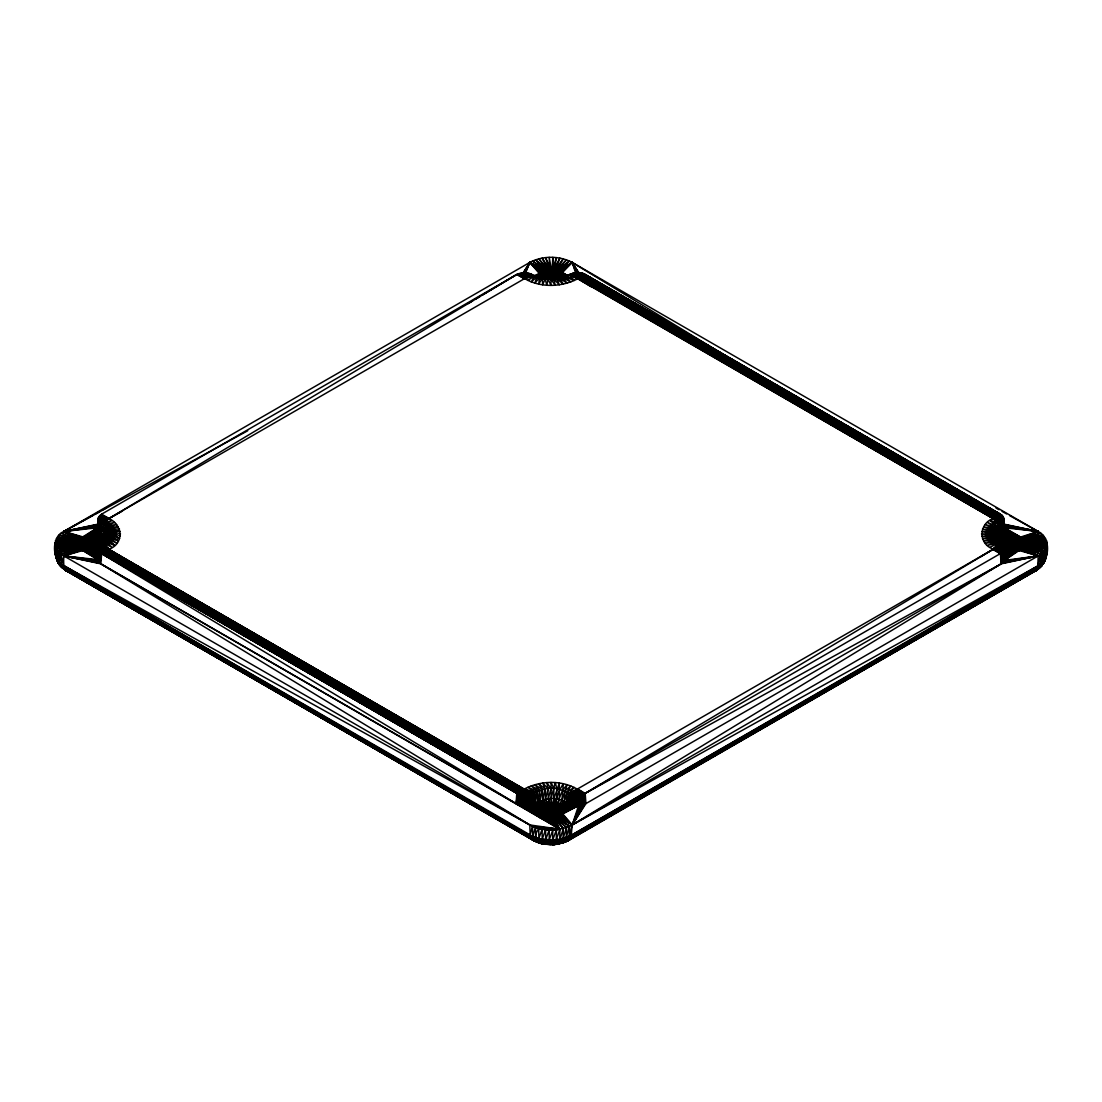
<?xml version="1.0" encoding="UTF-8"?>
<svg xmlns="http://www.w3.org/2000/svg" width="1102" height="1102" viewBox="0 0 1102 1102"><rect width="100%" height="100%" fill="white"/><g stroke="black" fill="none" stroke-linecap="round" stroke-linejoin="round"><path stroke-width="1.5" d="M55.555 555.009C54.342 546.358 54.26 535.558 63.82 531.467L529.814 262.414C542.763 255.609 559.237 255.609 572.186 262.414L1038.18 531.467C1050.592 537.445 1049.862 557.392 1040.756 565.588L1037.395 569.679L567.31 840.964L559.279 843.154L560.064 839.159L570.96 835.495L1038.745 565.422L1044.214 560.505L1046.239 555.022L1045.192 557.405M562.957 277.649C564.94 264.246 537.39 264.108 539.043 277.415M1005.093 546.702C1003.385 534.415 1025.576 533.34 1028.965 543.272L1046.9 544.732L1044.31 550.793L1040.577 554.361L1037.877 565.863L572.186 824.957L563.287 828.497L552.805 829.999L552.584 839.958L540.145 838.787L531.522 835.743L64.123 565.863C55.596 561.868 53.24 551.386 55.1 542.652L73.035 543.272C76.451 533.354 98.533 534.401 96.962 546.688M103.726 544.801L96.962 544.112C93.518 552.887 77.691 552.86 73.214 544.939L55.541 546.812L57.69 550.793L63.82 555.918L100.861 563.852L516.067 803.578L520.723 805.231L543.617 818.18L548.837 819.544L554.568 819.337L559.912 829.241L556.317 839.628L556.4 829.737L552.777 839.876L559.788 839.132L559.912 829.241C549.788 830.936 538.919 829.958 529.814 824.957L100.861 563.852C94.758 560.16 96.218 549.306 101.053 545.063L524.221 789.087C540.214 780.615 561.125 779.817 577.131 789.073L577.2 805.603L562.957 812.312L562.957 815.728M95.929 548.796L95.929 540.848L108.299 540.448L106.343 537.39L99.428 532.307L97.472 529.359L98.643 517.32L101.604 514.166L516.81 274.453L524.772 272.607L524.759 278.682C540.779 287.98 561.745 287.209 577.779 278.737L993.095 518.587L1001.704 522.183L1002.572 532.307L1010.796 537.776L1012.077 548.507L1010.63 550.738M552.584 839.958C554.402 845.813 548.369 845.633 550.05 839.972M524.772 272.607C537.101 275.266 549.195 283.131 562.392 277.718C569.335 274.481 577.613 269.99 585.19 274.453L1000.396 514.166C1010.796 521.962 990.409 525.255 991.993 533.905C991.883 540.655 998.894 542.955 1002.875 546.923C1004.115 552.047 1007.366 560.629 1001.139 563.852L585.19 793.357C576.525 798.578 567.847 791.691 559.678 789.404C546.688 784.693 535.71 794.129 523.519 795.189L98.45 549.774L101.604 553.645L517.747 793.839L517.1 804.102L541.564 816.995L523.422 805.562L523.519 795.189L98.409 549.044L97.403 559.609L63.82 555.918L61.767 564.32L61.423 554.361L75.57 547.956L59.37 552.639L58.53 563.191L64.949 569.927L533.354 840.399L537.225 841.928L538.286 841.349M560.064 839.159L563.287 828.497L555.918 819.048L566.497 827.533L566.276 837.437L569.472 826.348L557.199 818.648L566.497 827.533L563.122 838.402L563.287 828.497L554.568 819.337L559.472 817.629L569.472 826.348L569.211 836.28L572.186 824.957L1001.139 563.852L1001.236 553.108L1003.027 551.193L1003.495 548.328L992.971 548.989C978.163 543.947 978.686 523.615 993.095 518.587M555.119 839.807L554.485 844.476L544.085 844.036L542.542 839.269M1000.947 522.761L1001.732 532.941L1010.796 537.776L1010.796 548.892L1009.611 538.244L1000.781 533.506L1000.065 523.285L992.971 518.822L1000.947 522.761L1000.781 533.506L1008.523 538.795L1009.611 549.375L1017.725 547.914L1024.392 549.375L1024.392 538.244L1038.18 531.467L1009.597 515.598M1045.95 557.281L1045.784 554.402M1028.441 546.399L1028.441 541.633L1046.459 540.572L1046.39 555.642L1042.809 564.169M532.597 793.178L533.368 803.372L541.564 808.469L542.528 818.965L544.801 817.932L543.617 807.284L535.393 802.228L534.718 791.994L524.8 789.115L532.597 793.178L532.376 803.923L540.751 809.157L541.33 816.61M557.612 839.545C560.257 846.749 545.022 846.253 547.515 839.862M1002.751 523.863L1038.18 531.467L1020.562 537.087L1004.597 527.762L1003.357 517.32L579.735 272.745L1003.55 518.036L1004.638 528.561L1003.288 531.619L997.09 535.985L993.701 540.448L992.682 530.53L982.488 529.112L992.158 532.211L992.654 538.768L992.158 535.613L981.744 536.316L992.682 537.294L982.488 538.699L993.536 538.919L983.714 541.027L994.734 540.476L985.395 543.231L996.222 541.95L987.516 545.325L998.013 543.314L992.985 549.361L577.241 789.128L574.734 795.01L574.473 805.383L562.433 810.673L562.433 817.037M1032.395 571.525L1035.921 570.657L1038.745 565.422L1037.795 568.949L1035.288 571.07L569.293 840.11L566.084 840.991L568.398 840.606L570.946 838.498L572.186 824.957L584.9 804.102L585.19 793.357L992.985 549.361L1001.952 552.501L1002.848 562.612L1038.18 555.918L1040.577 554.361L1027.257 547.267C1021.141 552.212 1008.234 552.364 1005.038 544.112L994.899 542.349M561.924 817.836L561.924 809.887L573.164 805.135L573.536 794.79L577.131 789.073L579.735 795.079L579.941 805.452L572.186 824.957L559.472 817.629L562.957 813.152L578.578 805.562L585.933 803.578L1001.139 563.852L1038.18 555.918L1037.795 566.883L571.786 835.936C558.976 842.41 543.024 842.41 530.214 835.936L64.205 566.883L58.131 561.662L55.871 556.634M1046.321 543.961L1046.459 540.572L1028.786 542.446L1028.786 545.628M58.048 560.835L57.69 550.793L74.068 546.523L56.395 548.837L55.968 556.882L55.541 546.812L73.558 545.752L56.395 548.837L56.822 558.879L57.69 550.793L74.743 547.267L59.37 552.639L59.742 562.64L61.423 554.361L76.534 548.576L63.82 555.918L97.982 561.166L99.442 551.868L518.78 794.266L518.229 804.556L541.564 816.995L519.441 804.942L519.882 794.611L98.973 551.193L97.623 560.408L63.82 555.918C63.723 559.706 62.332 572.792 69.578 571.277M562.447 838.65L561.262 843.14L557.557 843.526M561.249 816.307L572.186 824.957L583.771 804.556L584.253 793.839L577.779 789.087L585.19 793.357L585.933 803.578L572.186 824.957L560.436 816.995M553.163 819.544L559.912 829.241L529.814 824.957L63.82 555.918L82.843 550.49L97.403 559.609L98.643 550.49L521.053 794.886L520.723 805.231C534.828 806.692 547.281 793.578 561.91 800.41L567.158 784.707C558.783 793.302 556.042 806.829 558.383 818.414L558.383 807.284L564.348 801.237L567.282 791.994L574.114 787.393L569.403 793.178L566.607 802.228L559.472 807.835L559.472 818.965L557.199 817.932L557.199 806.816L561.91 800.41L563.315 783.729C556.868 793.468 553.727 805.603 554.568 817.257L556.482 819.599M562.227 816.692L561.924 809.887L571.91 804.818L572.393 794.487L577.131 789.073L578.481 795.189L578.578 805.562L572.186 824.957L561.924 815.576M1019.006 551.207L1016.278 536.784L1004.528 529.359L1003.495 519.483L575.974 272.662L1003.247 520.199L1004.266 530.131L1014.846 536.881L1014.391 551.248L1019.006 551.207L1019.157 536.881L1004.638 528.561L1003.357 517.32L580.947 272.938L1003.027 516.618L1004.597 527.762L1038.18 531.467L1025.466 538.795L1025.466 549.926L1024.392 538.244M564.734 838.016C563.618 849.904 538.327 841.956 531.522 839.145L530.214 835.936L529.814 824.957L64.123 565.863L63.751 566.483C63.145 568.439 67.208 571.759 66.079 570.657L534.525 841.033M87.953 550.201L87.154 536.881L97.362 528.561L98.657 522.527M583.771 804.556L583.22 794.266L577.393 789.156L579.735 795.079L578.578 805.562L562.957 812.312L561.924 809.887L570.726 804.405L571.304 794.115L577.131 789.073L574.473 805.383L561.924 809.887C556.634 802.917 536.151 804.57 540.076 815.576L522.059 805.452L522.265 795.079L98.45 549.774L97.362 558.824L82.843 550.49M566.938 837.286L565.643 841.584L563.714 841.349M562.433 814.791L572.186 824.957L582.559 804.942L583.22 794.266L577.544 789.156L584.253 793.839L584.9 804.102M122.226 557.295L108.96 549.319C129.32 541.55 118.796 513.67 98.45 518.036L97.403 527.762L85.722 536.784L85.791 551.165L83.242 551.193L81.438 537.087L63.82 531.467L92.403 515.598M98.643 549.085L97.472 558.025L84.275 550.601L97.362 558.824L98.505 548.328L526.026 795.148L526.164 805.534L539.043 813.152L524.8 805.603L524.772 795.203L98.505 548.328L97.734 557.24L85.722 550.601L97.472 558.025M562.791 814.667L562.791 811.485L575.836 805.534L575.974 795.148L577.241 789.128L570.313 793.674L569.624 803.923L561.924 809.887M569.018 836.446L567.902 840.385L564.472 842.327M1009.611 549.375L1009.611 538.244L1001.732 532.941L1001.704 522.183L571.304 273.695L992.985 518.45L570.313 274.136L577.338 278.668L569.403 274.646L574.114 280.418L564.927 276.864L570.767 281.892L562.392 277.718L567.158 283.118L559.678 278.407L563.315 284.082L556.854 278.902L559.306 284.784L553.948 279.205L555.188 285.211L551 279.302L551 285.363L548.052 279.205L546.812 285.211L545.146 278.902L542.694 284.784L542.322 278.407L538.685 284.082L539.608 277.718L534.842 283.118L537.073 276.864L531.233 281.892L534.718 275.831L524.869 278.737L516.81 274.453L108.891 518.615L98.409 518.767L99.648 521.563L101.935 523.285L111.949 520.571L103.987 524.511L101.219 533.506L92.389 538.244L93.477 549.926L93.477 538.795L101.219 533.506L101.935 523.285L108.96 518.78L98.505 519.483L97.362 528.561L85.722 536.784L87.154 548.011L89.606 550.421M97.623 560.408L98.643 550.49L522.265 795.079L520.723 805.231L540.751 816.307L522.059 805.452L523.519 795.189L517.747 793.839L516.067 803.578L101.604 553.645L100.861 563.852L559.912 829.241L549.195 829.999L545.683 839.628L545.6 829.737L559.912 829.241L551.73 819.64M516.067 803.578L516.81 793.357L100.048 552.501L98.491 561.91L63.82 555.918L77.608 549.14M247.73 430.744L63.82 531.467L76.534 538.795L76.534 549.926L75.57 539.429L63.82 531.467L97.982 526.205L98.643 517.32L108.891 518.615L98.505 519.483L97.472 529.359L88.559 537.087L88.559 548.217L90.075 550.49M567.31 840.964L570.078 838.98L570.96 835.495M561.249 817.105L561.249 809.157L568.632 803.372L569.403 793.178L577.131 789.073M90.901 550.173L88.559 548.217L87.154 536.881L97.472 529.359L98.753 520.199L108.96 518.78L101.053 522.761L100.268 532.941L91.204 537.776L91.204 548.892L92.389 549.375L92.389 538.244M581.277 805.231L582.118 794.611L577.393 789.156L580.947 794.886L581.277 805.231L572.186 824.957L562.791 813.979L578.578 805.562L571.91 804.818L561.91 800.41M1007.338 547.57L1006.746 540.118L997.09 535.985L996.222 525.861L990.051 520.571L998.013 524.511L997.09 535.985L1006.071 540.848L1006.553 548.273M80.088 549.994L63.82 555.918L99.951 563.26L100.764 553.108L99.152 562.612L63.82 555.918L78.807 549.609M76.534 538.795L77.608 549.375L84.275 547.914L91.204 548.892L89.923 537.377L99.428 532.307L100.296 522.183L108.96 518.78L99.125 520.888L97.734 530.131L89.923 537.377L89.923 548.507L92.141 550.917M537.776 841.859L535.076 841.157L65.059 569.458C55.954 564.706 54.645 553.934 55.1 544.732L73.035 544.112L73.214 544.939L55.1 544.732M99.152 562.612L100.048 552.501L518.78 794.266L517.1 804.102L559.912 829.241L542.088 829.241L538.878 838.402L538.713 828.497L559.912 829.241L550.27 819.64M1040.384 564.293L1039.971 566.593L1036.775 569.954M55.527 554.843L55.706 553.094M540.559 817.312L540.076 809.887L531.274 804.405L530.696 794.115L101.053 545.063C111.715 541.867 112.817 527.004 101.935 523.285L100.268 532.941L89.923 537.377L98.712 531.619L99.648 521.563L108.96 518.78M95.736 548.589L95.254 540.118L106.343 537.39L107.266 527.335L116.605 524.58L105.778 525.861L103.189 534.677L94.428 539.429L94.428 548.961L93.477 538.795L103.189 534.677L103.987 524.511L114.484 522.486L105.778 525.861L104.91 535.985L95.254 540.118L95.254 548.052M1041.845 563.094L1040.316 567.296L1036.555 569.321M99.249 523.863L63.82 531.467L78.807 537.776L78.807 548.892L77.608 538.244L63.82 531.467L97.623 526.976L98.45 518.036M98.491 561.91L99.442 551.868L519.882 794.611L518.229 804.556M579.941 805.452L580.947 794.886M1043.126 561.827L1041.514 566.111L1037.561 568.329M89.923 537.377L98.147 530.888L99.125 520.888M95.02 547.859L94.428 539.429L104.91 535.985L107.266 527.335L118.286 526.797L108.464 528.891L107.473 538.892L95.929 540.848L96.218 547.653M97.982 561.166L98.973 551.193L521.053 794.886L519.441 804.942M1044.214 560.505L1042.093 563.935M98.753 520.199L97.734 530.131L88.559 537.087L89.923 548.507L92.169 550.215M98.643 551.703L98.147 556.482L87.154 550.49L97.734 557.24L98.574 549.223M1045.095 559.127L1044.255 562.24L1040.426 567.117M97.982 526.205L98.643 519.813M1044.489 561.579L1045.77 557.708M97.623 526.976L98.643 517.32L108.905 518.698L100.048 515.309L108.933 518.519L122.57 510.984M109.139 538.768L109.842 532.211L119.512 538.699L110.007 533.905L109.291 538.795M1046.473 554.816L1044.916 560.877L1037.602 567.833L571.607 836.873C559.458 844.063 542.57 844.063 530.393 836.873L63.875 567.241L59.412 563.742L57.111 559.472M1046.501 553.342L1045.702 558.714M109.497 538.85L110.007 533.905L118.286 541.027L109.318 537.294L116.605 543.231L108.464 538.919L114.484 545.325L105.778 541.95L96.439 541.633L96.439 546.399M1006.746 548.052L1006.746 540.118L998.811 534.677L1000.065 523.285L993.067 518.739L1001.704 522.183L572.393 273.324L1002.352 521.563L1003.288 531.619L1012.077 537.377L1013.441 548.217L1012.559 550.394M533.368 803.372L543.617 807.284L543.617 818.414L542.528 807.835L533.368 803.372L534.718 791.994L527.886 787.393L537.073 790.961L537.652 801.237L544.801 806.816L546.082 817.546L544.278 819.392M550.215 844.614L545.49 843.733L545.008 839.628M578.481 795.189L577.2 805.603L562.791 811.485L562.833 814.901M539.567 814.791L523.422 805.562L524.772 795.203L98.409 549.044M577.228 795.203L575.836 805.534L562.433 810.673L562.585 815.797M573.164 805.135L574.734 795.01M98.147 530.888L99.648 521.563M571.91 804.818L573.536 794.79M98.712 531.619L100.296 522.183M570.726 804.405L572.393 794.487M1043.429 560.835L1043.208 562.144L1043.856 561.538M1044.434 560.89L1044.668 559.527L1044.076 560.202M1045.357 559.472L1045.44 555.215M99.428 532.307L101.053 522.761M99.951 563.26L101.604 553.645M560.436 816.417L560.436 808.469L568.632 803.372L570.313 793.674M571.304 794.115L569.624 803.923L561.249 809.157L561.731 817.629M109.842 532.211L108.299 540.448L109.318 530.53L120.256 531.495L108.464 528.891L106.343 537.39M567.255 277.332L562.957 275.059L561.249 278.227M1028.965 544.112L1027.257 547.267L1042.63 552.639L1042.258 562.64L1044.31 550.793L1028.441 545.752L1045.605 548.837L1045.178 558.879L1046.459 546.812L1028.965 544.112L1046.9 544.732M60.803 564.692L65.555 570.202L535.668 841.212L67.36 571.346L61.588 567.02L60.5 563.397M530.131 834.917L532.528 826.348L559.912 829.241L548.837 819.544M547.432 819.337L559.912 829.241L535.503 827.533L532.789 836.28L532.528 826.348M83.242 551.193L84.275 547.914L84.275 536.784L97.403 527.762L63.82 531.467L80.088 537.377L81.438 548.217L80.047 550.463M538.713 828.497C531.811 839.159 536.385 844.835 547.281 843.677L547.804 843.953M1046.225 556.276L1046.459 546.812L1028.786 544.939L1045.605 548.837L1043.925 560.808L1044.31 550.793L1027.932 546.523L1042.63 552.639L1040.233 564.32L1040.577 554.361L1026.43 547.956L1038.18 555.918L572.186 824.957M545.6 829.737L542.212 839.132L542.088 829.241M552.805 829.999L549.223 839.876L549.195 829.999M552.295 844.6L552.24 843.856M525.64 272.924L529.814 262.414L543.617 269.205L544.801 279.853L544.801 268.723L535.503 259.852L546.082 268.337L547.432 279.164L546.082 279.467L544.801 268.723L532.528 261.036L543.617 269.205L543.617 278.737M527.266 272.8L524.869 278.737L522.265 272.745L524.607 278.654L518.78 273.544L524.456 278.668L109.015 518.45L100.764 514.717L108.933 518.519L101.604 514.166M1041.514 566.111L1045.509 559.348M552.433 820.219L547.336 820.384L548.837 817.05L548.837 805.934L545.394 799.281L545.146 788.908L542.694 783.026L548.052 788.605C547.295 799.418 551.386 809.529 552.433 820.219L554.981 820.411C549.815 808.744 551.482 794.955 551 782.461L553.948 788.605L553.163 817.05L555.312 818.924M524.924 273.034L529.814 262.414L542.528 269.756L543.451 278.82M1035.288 571.07L1035.963 570.657L1034.64 571.346L1036.982 569.941L565.174 841.749M1040.756 565.588L1041.321 564.389M1042.795 563.439L1041.39 565.932L1037.326 568.687L571.332 837.74C559.086 844.518 542.914 844.518 530.668 837.74L63.875 567.241M1045.688 558.535L1043.043 562.64L1037.795 566.883L571.869 834.917L570.891 836.294M524.635 272.428L529.814 262.414L541.564 270.376L542.391 279.385M557.199 819.282L554.568 817.257L553.163 805.934L551 798.895L555.188 782.599C559.32 794.046 553.948 806.265 557.199 817.932L551.73 816.954L549.884 820.205L550.27 805.824L545.394 799.281L548.052 788.605L546.812 782.599L551 788.509L548.176 798.991L551.73 805.824L551.73 816.954L554.981 820.411M1014.391 551.248L1016.278 547.914L1016.278 536.784L1004.266 530.131L1003.495 519.483L577.228 272.607L1003.591 518.767L1004.528 529.359L1017.725 536.784L1019.157 548.011L1020.576 550.27L1038.18 555.918L1002.049 563.26L1001.236 553.108L993.067 549.292L979.719 557.35M524.029 272.621L529.814 262.414L540.751 271.064L541.33 278.53M523.891 272.153L529.814 262.414L540.076 271.808L540.462 277.745M78.697 550.725L80.088 548.507L80.088 537.377M97.403 527.762L82.843 536.881L82.843 548.011L81.424 550.27L63.82 555.918M528.464 273.02L524.869 278.737L523.519 272.635M523.409 272.401L529.814 262.414L539.567 272.593L539.856 278.503M1041.5 565.174L1038.663 568.632M1044.586 561.51L1041.39 565.932M558.411 843.953L570.478 839.145L563.549 842.424L566.703 841.432M545.71 819.571L547.432 817.257L547.432 806.127L542.68 799.763L542.322 789.404L538.685 783.729L545.146 788.908L542.68 799.763L548.837 805.934L550.27 816.954L547.336 820.384M1043.36 563.577L1043.856 562.929L1039.971 566.593M98.712 555.766L98.147 556.482L88.559 550.297L98.712 555.766L89.923 549.994L98.064 554.347M1013.027 550.325L1014.846 548.011L1013.441 537.087L1003.853 530.888L1002.875 520.888L574.734 272.8L1003.247 520.199L1003.853 530.888L1014.846 536.881L1016.705 551.152L1017.725 547.914L1017.725 536.784L1004.638 528.561L1003.55 518.036L578.481 272.635L1003.591 518.767M545.49 843.733L546.661 843.856M1043.401 563.577L1036.941 569.458L568.673 839.752M529.607 273.324L524.869 278.737L526.026 272.662L524.759 278.682L532.597 274.646M55.954 557.46L58.53 563.191L64.068 567.957L530.393 836.873C543.162 842.686 559.83 843.884 571.786 835.936L1038.359 567.695M77.815 550.904L80.088 548.507L78.807 537.776M79.151 550.614L81.438 548.217L81.438 537.087M562.433 278.944L562.433 272.593L572.186 262.414L741.123 365.258M1011.085 550.642L1013.441 548.217L1013.441 537.087L1003.288 531.619L1002.875 520.888L573.536 273.02L1002.352 521.563L1002.572 532.307L1012.077 537.377L1012.077 548.507L1009.928 550.449M80.515 550.394L82.843 548.011M1039.282 568.26L1041.969 565.519M1025.466 548.576L1038.18 555.918L1004.377 560.408L1003.357 550.49L993.095 549.113L1003.591 549.044L1004.597 559.609L1016.278 550.601L1004.638 558.824L1003.853 556.482L1010.796 549.609L1003.95 554.168M68.062 571.525L69.605 571.525M546.854 818.882L548.837 817.05L551.73 816.954M561.924 278.172L561.924 271.808L572.186 262.414L578.591 272.401M530.696 273.695L524.869 278.737L531.687 274.136M1003.44 549.099L1004.528 558.025L1013.441 550.297L1004.266 557.24L1003.467 551.344M1002.861 553.466L1008.523 548.576L1002.972 550.931M1003.743 554.086L1009.611 549.14L1003.04 553.562M77.732 550.477L80.088 548.507M566.703 841.019L566.084 840.991M1036.114 570.147L1039.241 567.048L1038.415 567.282M1040.743 566.731L570.602 837.754M1037.395 569.679L1040.316 567.296M569.734 839.49L570.368 838.402M1010.796 549.609L1003.288 555.766L1003.853 556.482L1012.077 549.994L1004.266 557.24L1003.426 549.223M544.953 819.254L548.837 817.05L547.432 806.127L540.09 800.41L539.608 790.093L534.842 784.707L542.322 789.404L540.09 800.41L546.082 806.43L547.432 817.257L544.801 817.932L544.801 806.816L535.393 802.228L537.073 790.961L531.233 785.933L539.608 790.093L537.652 801.237L546.082 806.43L546.082 817.546L543.727 819.296M561.249 279.013L561.249 271.064L572.186 262.414L578.109 272.153M557.199 806.816L564.348 801.237L564.927 790.961L570.767 785.933L567.282 791.994L566.607 802.228L558.383 807.284L559.472 818.965M1004.528 558.025L1014.846 550.49L1004.638 558.824L1003.495 548.328L993.095 549.113L1003.55 549.774L1004.377 560.408L1017.725 550.601L1004.597 559.609M1036.472 570.106L1038.952 568.425M1038.483 568.908L1034.64 571.346M1003.357 552.116L1008.523 548.576M560.436 278.324L560.436 270.376L572.186 262.414L577.971 272.621M527.886 280.418L534.718 275.831M1004.377 560.408L1019.157 550.49L1038.18 555.918L1003.509 561.91L1002.558 551.868L993.109 549.209L1003.357 550.49L1004.018 561.166L1038.18 555.918L1024.392 549.14M559.472 279.536L560.436 278.916M585.19 793.357L1001.236 553.108M1000.065 544.54L992.971 548.989L1003.247 547.611M468.143 303.601L472.565 300.942M475.513 299.179L479.935 296.534M482.883 294.771L516.81 274.453L524.304 278.696M566.235 841.625L569.335 839.944M577.365 272.428L572.186 262.414L559.472 269.756L559.472 279.288M95.406 513.931L99.924 511.424M102.927 509.758L105.944 508.091M567.874 840.826L568.646 840.399M570.946 838.498C558.769 844.917 543.231 844.917 531.054 838.498L64.315 568.604M1003.192 550.325L1007.572 547.956L1003.082 549.43M533.492 276.244L539.209 273.406L529.814 262.414M990.051 547.253L998.013 543.314M1000.947 545.063L992.971 548.989L1002.875 546.923M568.632 803.372L559.472 807.835L560.298 817.918M534.773 276.299L539.043 274.233L539.098 277.663M534.759 277.084L539.043 275.059L540.751 278.227M536.316 277.222L539.209 275.899L536.33 277.07M537.831 838.181L539.195 842.727L542.542 842.823M534.401 276.326L539.043 274.233M1038.112 568.343L570.781 837.052M536.55 278.035L539.567 276.712L536.591 277.842M534.346 277.084L539.043 275.059M1003.991 548.452L1006.746 547.267L1002.159 547.722M554.719 843.677L553.975 843.994L561.51 842.837M101.219 533.506L91.204 537.776L92.389 549.375M1002.848 524.772L1038.18 531.467L1021.912 537.377L1023.193 548.892L1023.193 537.776L1038.18 531.467L1003.688 524.456M563.039 842.341L564.61 841.694M1001.704 545.628L992.971 548.989L1002.352 546.261M540.145 838.787C538.575 842.617 546.151 845.565 539.195 842.727M561.813 843.002L565.285 841.914M562.612 842.961L564.899 842.162M565.436 840.881L566.4 840.564L565.588 840.385M559.279 843.154L560.932 842.699M559.651 843.361L563.315 842.575M1001.993 548.438L1006.746 547.267M558.135 843.898L561.262 843.14M535.6 840.564L536.275 841.17L534.814 840.619L536.412 840.385M98.312 524.456L63.82 531.467L82.843 536.881L84.275 547.914L85.791 551.165M99.152 524.772L63.82 531.467L98.491 525.475M1002.779 547.088L1006.071 546.523L1001.429 546.675M556 844.049L559.127 843.595M556.207 844.201L558.907 843.801M64.123 565.863L530.214 835.936L531.522 835.743L533.106 840.165L541.027 842.961M1034.778 571.07L1035.412 570.271L1033.91 570.271M554.361 844.49L556.593 844.242M557.075 843.664L552.143 844.104M554.113 844.242L556.923 843.939M95.254 540.118L107.473 538.892L109.318 530.53L120.504 533.905M106.605 540.614L96.439 541.633L96.59 546.744M1000.478 546.261L1005.561 545.752L999.376 545.531M552.198 844.352L554.692 844.187M552.254 844.518L554.595 844.366M107.087 542.115L96.783 542.446L96.783 545.628M1000.065 545.104L1005.217 544.939L997.599 544.154M550.118 844.049L552.46 844.036M550.146 844.325L552.419 844.311M992.503 538.85L991.993 533.905L981.496 533.905L992.158 535.613M108.464 528.891L119.512 529.112M998.178 543.865L1005.038 544.112M105.53 543.575L96.962 543.272L103.726 544.443M537.225 841.928L534.566 840.592L533.547 837.451L533.492 836.666L535.724 837.437L535.503 827.533M547.873 844.228L550.284 844.366M547.956 844.407L550.256 844.531M66.079 570.657L65.417 570.189L67.621 570.533M73.035 544.112L55.1 542.652L55.623 547.529M545.628 844.008L548.369 844.284M545.779 844.201L548.259 844.449M994.899 542.239L1005.038 543.272L995.326 540.848M105.916 543.382L96.783 542.446L96.838 545.862M55.679 543.975L55.541 540.572L73.214 542.446L73.393 547.598M1037.795 566.883L1038.552 566.979M1038.18 531.467L1004.377 526.976L1003.509 525.475L1038.18 531.467L1004.018 526.205L1003.385 521.811M532.101 838.636L531.054 838.498L532.721 839.724M543.424 843.691L546.468 844.104M543.63 843.898L546.289 844.27M543.851 844.008L546.096 844.339M55.541 540.572L73.035 543.272L73.104 546.702M995.34 540.738L1005.217 542.446L1005.327 545.876M101.715 545.793L96.783 544.939L101.37 546.454M59.177 562.144L62.483 567.805L65.707 569.569M1004.018 561.166L1003.027 551.193L993.109 549.209L1001.952 552.501L1002.049 563.26M98.973 516.618L108.891 518.615L99.442 515.943M541.275 843.264L544.347 843.98M541.826 843.609L544.085 844.036M531.867 837.988L64.068 567.957M555.918 279.467L554.568 268.048L556.4 257.634L553.163 267.841L554.568 279.164L554.568 268.048L559.912 258.144L555.918 268.337L555.918 279.467L547.432 279.164L547.432 268.048L542.088 258.144L548.837 267.841L550.27 278.875L549.195 257.386L553.163 278.971L552.805 257.386L551.73 278.875L550.27 267.745L545.6 257.634L548.837 267.841L548.837 278.971L547.432 268.048L538.713 258.874L546.082 268.337L546.082 279.467M991.993 533.905L981.744 531.495L992.158 532.211L992.861 538.768M55.568 555.174C56.891 560.202 58.985 567.062 64.674 568.577M96.962 544.112L101.825 545.311M101.164 546.923L96.439 545.752L99.263 546.964M539.87 842.314L543.148 843.25M539.512 842.947L542.46 843.609M990.051 520.571L1000.065 523.285M537.197 842.093L540.627 843.126M537.569 842.327L540.228 843.154M100.392 548.011L95.929 546.523L98.918 548.149M1021.912 549.994L1038.18 555.918L1023.193 549.609M62.966 567.323L60.238 565.739L59.412 563.742L61.85 567.406M535.31 841.349L538.423 842.575M62.001 564.582L63.42 568.701L67.58 571.291L66.216 570.381M62.208 566.208L58.819 563.907L56.381 558.067M998.811 534.677L1008.523 538.795L1008.523 549.926L1007.572 539.429L998.811 534.677L998.013 524.511M98.009 548.452L95.254 547.267L99.221 549.981M533.354 840.399L535.076 841.157M533.106 840.165L532.073 839.696L536.192 841.804M536.908 841.06L538.341 841.721M66.409 570.891L67.36 571.346M541.564 816.417L541.564 808.469L532.376 803.923L531.687 793.674L101.053 545.063L109.029 548.989L103.987 543.314L111.949 547.253L105.778 541.95M532.707 840.11L533.533 840.537M108.891 549.237L101.053 545.063L108.933 549.058M565.119 278.09L562.433 276.712L565.147 278.379M565.712 277.415L562.791 275.899L565.381 277.484M101.053 545.063L108.891 549.14M569.403 274.646L577.131 278.737M562.957 277.415L562.957 274.233L567.241 276.492M120.256 536.316L109.318 530.53L119.512 538.699M98.753 553.645L91.204 549.609L98.05 554.168M523.422 805.562L539.209 813.979L524.8 805.603L526.026 795.148L98.753 547.611L527.266 795.01L527.527 805.383L539.043 812.312L539.098 815.742M1004.638 528.561L1020.562 537.087L1021.912 548.507L1024.185 550.904M98.285 552.295L92.389 549.14L98.96 553.562M98.808 550.325L94.428 547.956L98.96 551.895M996.056 508.091L999.073 509.758M1002.076 511.424L1006.594 513.931M947.83 484.963L956.839 489.963M961.343 492.47L1000.396 514.166M562.585 277.704L562.433 272.593L568.315 275.941M1000.396 553.645L992.985 549.361L1000.396 553.645L1001.139 563.852M65.059 569.458L533.327 839.752L530.351 838.043M585.19 274.453L1001.952 515.309L583.22 273.544L1002.558 515.943L582.118 273.2L1003.027 516.618M108.96 549.319L531.687 793.674L531.274 804.405L540.751 809.157L540.751 817.105M118.644 599.887L121.619 601.609M132.02 607.629L134.995 609.351M166.209 627.396L169.185 629.118M191.472 642.011L195.936 644.601M219.711 658.349L222.687 660.07M225.662 661.792L228.637 663.514M240.525 670.388L243.501 672.11M246.462 673.832L249.438 675.554M253.901 678.129L256.876 679.851M259.852 681.559L262.813 683.281M267.276 685.871L270.252 687.579M280.652 693.599L283.627 695.321M294.027 701.34L297.003 703.062M305.915 708.214L310.378 710.79M314.841 713.38L323.754 718.532M326.729 720.253L331.192 722.829M334.154 724.551L337.129 726.273M340.105 727.995L344.568 730.571M347.543 732.293L350.505 734.015M353.48 735.723L357.943 738.312M368.343 744.332L371.319 746.04M374.294 747.762L378.744 750.338M381.719 752.06L384.694 753.782M387.67 755.504L392.119 758.08M395.095 759.801L398.07 761.523M402.533 764.099L405.508 765.821M408.47 767.543L418.884 773.563M421.846 775.271L424.821 776.993M429.284 779.582L438.197 784.734M441.172 786.456L459.011 796.774M461.986 798.495L472.386 804.515M475.361 806.223L485.762 812.243M488.737 813.965L493.186 816.541M496.162 818.263L499.137 819.984M502.113 821.706L506.576 824.282M509.537 826.004L512.513 827.726M515.488 829.448L527.376 836.322M562.791 276.574L562.791 273.406L567.117 275.913M540.338 842.162L541.468 842.823M562.957 274.233L567.255 276.767M562.957 275.059L565.836 276.795M591.016 286.727L570.313 274.136L577.641 278.682M61.588 567.02L64.949 569.927M744.057 367.035L748.465 369.721M562.433 272.593L567.805 275.927M101.935 544.54L109.029 548.989M109.842 535.613L118.286 541.027M524.662 789.156L531.687 793.674L524.8 789.115M541.564 278.916L542.528 279.536M66.905 570.492L68.214 571.359M64.99 569.734L62.001 567.585M542.528 817.629L559.912 829.241L546.082 819.048M107.266 540.476L114.484 545.325M567.282 275.831L574.114 280.418M543.617 818.18L559.912 829.241L544.801 818.648M93.477 548.576L98.643 552.116M517.747 273.971L524.456 278.668M558.383 819.337L555.918 817.546L553.824 798.991L559.306 783.026L559.32 799.763L555.918 806.43L555.918 817.546L557.874 819.433M558.383 818.18L569.472 826.348M1019.157 536.881L1020.562 548.217L1022.945 550.16M1024.268 550.477L1021.912 548.507L1021.912 537.377M58.241 561.882L58.874 562.461L58.613 561.166M530.214 835.936L531.687 837.3M63.902 568.398L64.977 569.417M1019.157 548.011L1021.485 550.394M1020.562 537.087L1020.562 548.217L1022.849 550.614M57.359 561.097L58.709 563.191M56.794 557.764L56.009 556.193L57.965 560.532M519.882 273.2L524.607 278.654L521.053 272.938M59.232 564.568L61.271 566.938M87.471 550.173L85.722 547.914L84.275 536.784M57.938 562.585L59.701 565.188M1020.562 548.217L1021.953 550.463M56.918 556.358L56.491 555.573L56.436 558.411M575.919 273.737L572.186 262.414L577.076 273.034M572.186 262.414L576.36 272.924M58.144 562.585L57.373 559.871M56.643 559.706L56.891 560.477M1046.473 552.791L1046.308 551.882M56.863 559.155L57.152 560.546M1003.426 553.562L1003.853 556.482M55.486 553.714L55.568 554.554M1023.193 537.776L1024.392 549.375M1003.357 519.813L1004.018 526.205M558.218 278.668L557.199 268.723L563.287 258.874L555.918 268.337L557.199 279.853L557.199 268.723L566.497 259.852L558.383 269.205L558.383 278.737M559.32 279.219L558.383 269.205L569.472 261.036L559.472 269.756L560.298 279.825M1026.293 548.865L1025.466 538.795L1040.577 533.024L1026.43 539.429L1026.43 548.961M75.335 547.57L74.743 540.118L61.423 533.024L75.57 539.429L75.57 548.961M63.682 565.684L63.751 566.483M1027.023 547.859L1026.43 539.429L1042.63 534.745L1027.257 540.118L1027.257 548.052M560.436 270.376L561.014 278.82M560.436 808.469L561.014 816.899M74.55 548.273L74.068 540.848L59.37 534.745L74.743 540.118L74.743 548.052M1027.643 546.895L1027.257 540.118L1044.31 536.591L1027.932 540.848L1027.932 547.212M561.249 271.064L561.634 277.856M55.747 555.38L55.83 556.827M1005.851 547.542L1005.561 541.633L995.657 537.39L994.734 527.335L987.516 522.486L996.222 525.861L995.657 537.39L1006.071 540.848L1006.071 548.796M539.856 816.582L539.567 810.673L530.09 804.818L529.607 794.487L100.296 545.628L530.696 794.115L530.09 804.818L540.076 809.887L540.076 817.836M73.848 547.542L73.558 541.633L57.69 536.591L74.068 540.848L74.068 547.212M1003.027 551.193L1003.509 561.91M993.054 538.768L992.682 530.53L983.714 526.797L993.536 528.891L994.527 538.892L1005.217 542.446L1005.038 546.454M1028.221 547.653L1027.932 540.848L1045.605 538.547L1028.441 541.633L1028.593 546.744M561.924 271.808L562.227 278.613M582.118 794.611L582.559 804.942M539.333 276.836L539.209 273.406L539.209 276.574M539.333 814.929L539.209 811.485L528.836 805.135L528.464 794.79L99.648 546.261L529.607 794.487L528.836 805.135L539.567 810.673L539.567 817.037M1002.558 551.868L1002.848 562.612M1028.841 545.862L1028.786 542.446L1046.9 542.652L1046.473 554.843L1046.9 542.652L1028.965 543.272L1028.965 546.688M993.701 540.448L993.536 528.891L985.395 524.58L994.734 527.335L994.527 538.892L1005.561 541.633L1005.561 546.399M562.791 273.406L562.833 276.822M1007.572 539.429L1007.572 548.961M542.528 269.756L542.528 279.288M542.528 807.835L542.528 818.965M541.564 270.376L541.564 278.324M540.751 271.064L540.751 279.013M540.076 271.808L540.076 278.172M539.567 272.593L539.567 278.944M539.209 814.667L539.209 811.485L527.527 805.383L528.464 794.79L99.125 546.923L527.266 795.01L526.164 805.534L539.043 812.312L539.043 815.494M77.608 538.244L77.608 549.375M73.558 546.399L73.558 541.633L56.395 538.547L73.214 542.446L73.214 545.628M73.035 543.272L73.035 546.454"/></g></svg>
